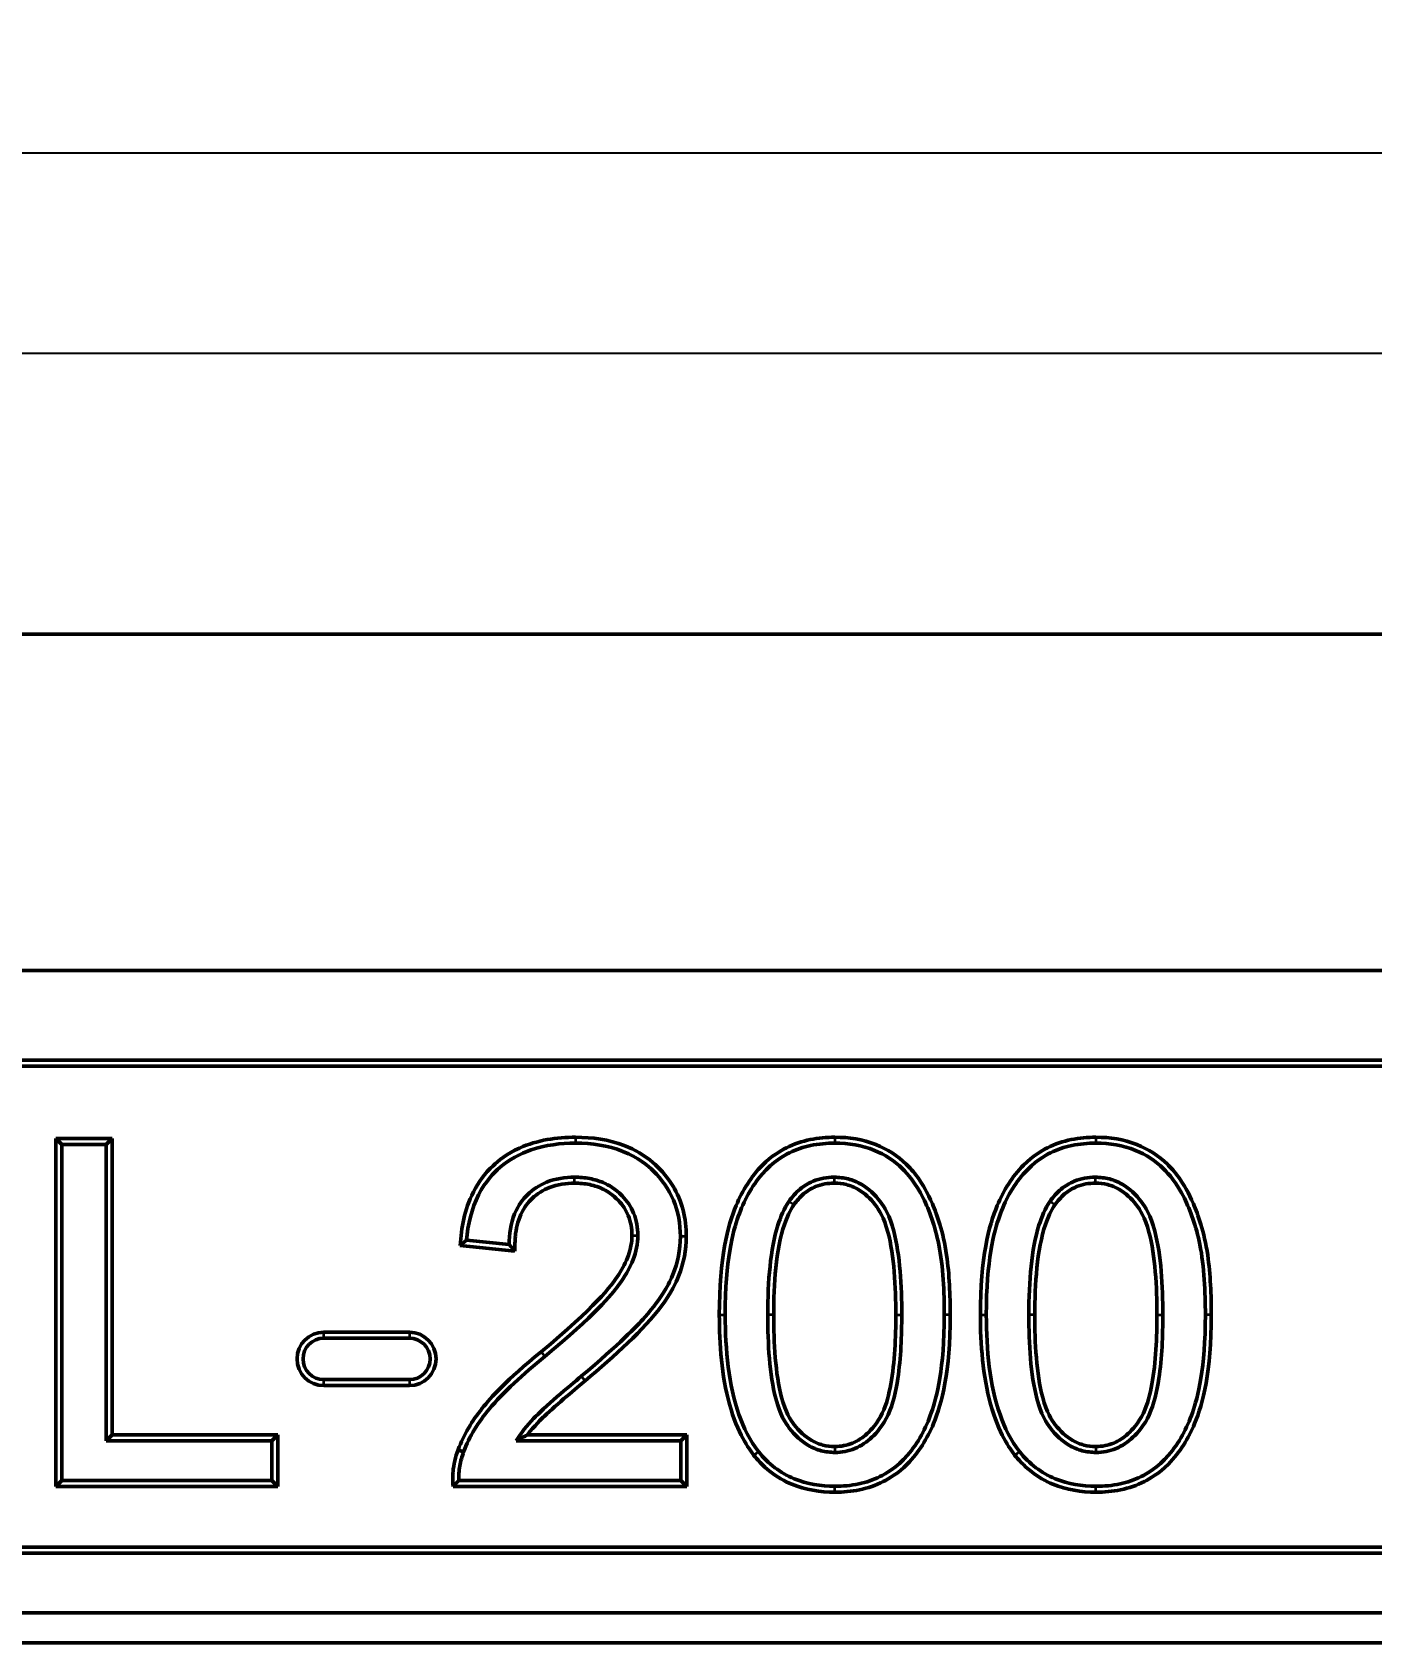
# Model space of a CAD drawing. Header units: millimetres. Extents: x 0 to 3089, y -40 to 1485.
# Drawn here: x 1481.8 to 1601.3, y 968.7 to 1112.4 of the extents above; entities that cross this region are included whole.
import ezdxf

# ---------------------------------------------------------------- set-up
doc = ezdxf.new("R2010")
doc.units = ezdxf.units.MM
doc.header["$LTSCALE"] = 2.5
for name, color, linetype, lineweight in [('Bemaßung (ISO)', 7, 'Continuous', 25), ('Sichtbar (ISO)', 7, 'Continuous', 50), ('Sichtbar schmal (ISO)', 7, 'Continuous', 35)]:
    doc.layers.add(name, color=color, linetype=linetype, lineweight=lineweight)
doc.styles.add('TXT 3_5', font='isocpeur.ttf')
doc.dimstyles.new('Anrin Standard (DIN)', dxfattribs={"dimscale": 2.5, "dimtxt": 3.5, "dimasz": 2.5, "dimexe": 2, "dimexo": 0, "dimgap": 0.8, "dimtad": 1, "dimrnd": 1e-08, "dimtxsty": 'TXT 3_5', "dimcen": 0.09, "dimdle": 10, "dimclrd": 256, "dimclre": 256, "dimadec": 0, "dimazin": 2, "dimtfac": 0.714286, "dimtmove": 0, "dimatfit": 3, "dimfxl": 1, "dimtolj": 1, "dimlwd": -1, "dimlwe": -1, "dimarcsym": 0})

# ---------------------------------------------------------------- blocks, each defined once
blk = doc.blocks.new('*D30')
at = {"layer": 'Bemaßung (ISO)', "transparency": 16777216}
for p, q in [((958.37, 1058.7), (958.37, 1088.76)), ((1958.37, 1058.7), (1958.37, 1088.76)), ((1952.12, 1083.76), (964.62, 1083.76))]:
    blk.add_line(p, q, dxfattribs=at)
for points in [[(964.62, 1084.81), (964.62, 1082.72), (958.37, 1083.76)], [(1952.12, 1084.81), (1952.12, 1082.72), (1958.37, 1083.76)]]:
    blk.add_solid(points, dxfattribs=at)
at = {"layer": 'Defpoints', "color": 0, "transparency": 16777216}
for p in [(958.37, 1083.76), (958.37, 1058.7), (1958.37, 1058.7)]:
    blk.add_point(p, dxfattribs=at)
at = {"layer": 'Bemaßung (ISO)', "color": 0, "transparency": 16777216, "insert": (1447.84, 1094.51), "char_height": 8.75, "attachment_point": 1, "style": 'TXT 3_5'}
blk.add_mtext('\\A1;1000', dxfattribs=at)
blk = doc.blocks.new('*D35')
at = {"layer": 'Bemaßung (ISO)', "transparency": 16777216}
for p, q in [((950.37, 1008.7), (950.37, 1106.66)), ((1958.37, 1053.7), (1958.37, 1106.66)), ((956.62, 1101.66), (1952.12, 1101.66))]:
    blk.add_line(p, q, dxfattribs=at)
for points in [[(956.62, 1102.7), (956.62, 1100.62), (950.37, 1101.66)], [(1952.12, 1102.7), (1952.12, 1100.62), (1958.37, 1101.66)]]:
    blk.add_solid(points, dxfattribs=at)
at = {"layer": 'Defpoints', "color": 0, "transparency": 16777216}
for p in [(1958.37, 1101.66), (1958.37, 1053.7), (950.37, 1008.7)]:
    blk.add_point(p, dxfattribs=at)
at = {"layer": 'Bemaßung (ISO)', "color": 0, "transparency": 16777216, "insert": (1444.99, 1112.41), "char_height": 8.75, "attachment_point": 1, "style": 'TXT 3_5'}
blk.add_mtext('\\A1;1008', dxfattribs=at)

msp = doc.modelspace()

# ---------------------------------------------------------------- linework, layer by layer
at = {"layer": 'Sichtbar (ISO)'}
for p, q in [((1958.367, 1058.703), (958.367, 1058.703)), ((1008.367, 1028.703), (1908.367, 1028.703)), ((1205.367, 1020.703), (1711.367, 1020.703)), ((1710.838, 1020.174), (1205.896, 1020.174)), ((1483.867, 1013.706), (1488.903, 1013.706)), ((1483.867, 1013.706), (1484.396, 1013.177)), ((1483.867, 982.648), (1483.867, 1013.706)), ((1488.903, 1013.706), (1488.374, 1013.177)), ((1488.903, 1013.706), (1488.903, 987.25)), ((1488.374, 1013.177), (1484.396, 1013.177)), ((1484.396, 1013.177), (1484.396, 983.177)), ((1488.374, 986.721), (1488.374, 1013.177)), ((1519.949, 1004.153), (1520.524, 1004.625)), ((1524.844, 1003.651), (1519.949, 1004.153)), ((1520.524, 1004.625), (1524.32, 1004.237)), ((1524.844, 1003.651), (1524.32, 1004.237)), ((1507.788, 996.42), (1515.425, 996.42)), ((1515.425, 995.891), (1507.788, 995.891)), ((1507.788, 992.186), (1515.425, 992.186)), ((1515.425, 991.657), (1507.788, 991.657)), ((1488.903, 987.25), (1488.374, 986.721)), ((1503.146, 986.721), (1488.374, 986.721)), ((1488.903, 987.25), (1503.675, 987.25)), ((1503.675, 987.25), (1503.146, 986.721)), ((1503.146, 983.177), (1503.146, 986.721)), ((1503.675, 987.25), (1503.675, 982.648)), ((1539.663, 986.721), (1524.96, 986.721)), ((1525.96, 987.25), (1540.191, 987.25)), ((1540.191, 987.25), (1539.663, 986.721)), ((1539.663, 983.177), (1539.663, 986.721)), ((1540.191, 987.25), (1540.191, 982.648)), ((1483.867, 982.648), (1484.396, 983.177)), ((1484.396, 983.177), (1503.146, 983.177)), ((1503.675, 982.648), (1503.146, 983.177)), ((1519.838, 983.177), (1519.327, 982.648)), ((1519.838, 983.177), (1539.663, 983.177)), ((1540.191, 982.648), (1539.663, 983.177)), ((1503.675, 982.648), (1483.867, 982.648)), ((1540.191, 982.648), (1519.327, 982.648)), ((1711.367, 976.703), (1205.367, 976.703)), ((1205.896, 977.232), (1710.838, 977.232)), ((1905.687, 971.383), (1011.046, 971.383)), ((1908.367, 968.703), (1008.367, 968.703))]:
    msp.add_line(p, q, dxfattribs=at)
for centre, radius, start, end in [((1507.788, 994.039), 2.381, 90, 270), ((1515.425, 994.039), 2.381, 270, 90), ((1507.788, 994.039), 1.852, 90, 270), ((1515.425, 994.039), 1.852, 270, 90)]:
    msp.add_arc(centre, radius, start, end, dxfattribs=at)
for points, knots in [([(1519.949, 1004.153), (1520.101, 1005.803), (1520.298, 1007.274), (1521.595, 1009.825), (1522.173, 1010.608), (1523.356, 1011.716), (1524.117, 1012.338), (1526.052, 1013.211), (1526.878, 1013.453), (1528.562, 1013.757), (1529.415, 1013.821), (1530.265, 1013.821)], [0.0736761, 0.0736761, 0.0736761, 0.0736761, 0.5883979, 0.5883979, 0.8588527, 0.8588527, 1.0333303, 1.0333303, 1.152324, 1.152324, 1.2697315, 1.2697315, 1.2697315, 1.2697315]), ([(1530.265, 1013.821), (1531.744, 1013.821), (1533.23, 1013.617), (1535.549, 1012.719), (1536.406, 1012.214), (1537.652, 1011.137), (1538.343, 1010.448), (1539.345, 1008.812), (1539.655, 1008.082), (1540.057, 1006.542), (1540.146, 1005.759), (1540.146, 1004.968)], [0, 0, 0, 0, 0.4438296, 0.4438296, 0.7460072, 0.7460072, 0.9377774, 0.9377774, 1.0753086, 1.0753086, 1.2109758, 1.2109758, 1.2109758, 1.2109758]), ([(1543.089, 997.971), (1543.089, 1003.103), (1543.845, 1005.932), (1545.155, 1009.063), (1545.914, 1010.305), (1547.775, 1012.165), (1548.554, 1012.626), (1549.751, 1013.223), (1550.461, 1013.458), (1551.924, 1013.757), (1552.664, 1013.821), (1553.405, 1013.821)], [0, 0, 0, 0, 1.5394735, 1.5394735, 2.6925347, 2.6925347, 3.6275085, 3.6275085, 4.8279453, 4.8279453, 6.0099188, 6.0099188, 6.0099188, 6.0099188]), ([(1553.405, 1013.821), (1554.658, 1013.821), (1555.895, 1013.631), (1558.075, 1012.764), (1558.995, 1012.169), (1560.317, 1010.889), (1561.259, 1009.841), (1562.492, 1006.975), (1563.076, 1005.379), (1563.623, 1001.584), (1563.698, 999.696), (1563.698, 997.971)], [0, 0, 0, 0, 0.3759268, 0.3759268, 0.7041523, 0.7041523, 0.9282226, 0.9282226, 1.0306169, 1.0306169, 1.1148894, 1.1148894, 1.1148894, 1.1148894]), ([(1566.39, 997.971), (1566.39, 1003.103), (1567.146, 1005.932), (1568.455, 1009.063), (1569.214, 1010.305), (1571.075, 1012.165), (1571.854, 1012.626), (1573.051, 1013.223), (1573.762, 1013.458), (1575.224, 1013.757), (1575.965, 1013.821), (1576.705, 1013.821)], [0, 0, 0, 0, 1.5394735, 1.5394735, 2.6925347, 2.6925347, 3.6275085, 3.6275085, 4.8279453, 4.8279453, 6.0099188, 6.0099188, 6.0099188, 6.0099188]), ([(1576.705, 1013.821), (1577.958, 1013.821), (1579.195, 1013.631), (1581.376, 1012.764), (1582.295, 1012.169), (1583.617, 1010.889), (1584.559, 1009.841), (1585.793, 1006.975), (1586.376, 1005.379), (1586.923, 1001.584), (1586.998, 999.696), (1586.998, 997.971)], [0, 0, 0, 0, 0.3759268, 0.3759268, 0.7041523, 0.7041523, 0.9282226, 0.9282226, 1.0306169, 1.0306169, 1.1148894, 1.1148894, 1.1148894, 1.1148894]), ([(1530.265, 1013.292), (1528.922, 1013.292), (1527.565, 1013.128), (1525.275, 1012.346), (1524.346, 1011.837), (1522.942, 1010.641), (1522.211, 1009.874), (1520.975, 1007.432), (1520.653, 1006.03), (1520.524, 1004.625)], [-2.073326, -2.073326, -2.073326, -2.073326, -1.3779146, -1.3779146, -0.8208419, -0.8208419, -0.4230531, -0.4230531, 0, 0, 0, 0]), ([(1539.617, 1004.968), (1539.617, 1006.089), (1539.428, 1007.18), (1538.578, 1009.195), (1537.97, 1010.052), (1536.695, 1011.303), (1535.838, 1012.026), (1533.154, 1013.093), (1531.704, 1013.292), (1530.265, 1013.292)], [-2.183605, -2.183605, -2.183605, -2.183605, -1.5084925, -1.5084925, -0.8657542, -0.8657542, -0.4317216, -0.4317216, 0, 0, 0, 0]), ([(1553.405, 1013.292), (1552.679, 1013.292), (1551.952, 1013.228), (1550.589, 1012.94), (1549.958, 1012.73), (1548.846, 1012.184), (1547.894, 1011.645), (1545.955, 1009.437), (1545.271, 1008.123), (1544.304, 1005.384), (1543.618, 1002.835), (1543.618, 997.971)], [-8.0683889, -8.0683889, -8.0683889, -8.0683889, -6.1731693, -6.1731693, -4.4302421, -4.4302421, -2.9386373, -2.9386373, -1.4590471, -1.4590471, 0, 0, 0, 0]), ([(1563.169, 997.971), (1563.169, 999.961), (1563.068, 1002.281), (1562.353, 1005.886), (1561.821, 1007.31), (1560.602, 1009.756), (1559.902, 1010.551), (1558.711, 1011.713), (1557.868, 1012.266), (1555.815, 1013.106), (1554.617, 1013.292), (1553.405, 1013.292)], [-1.1909151, -1.1909151, -1.1909151, -1.1909151, -1.0113218, -1.0113218, -0.8613206, -0.8613206, -0.6654024, -0.6654024, -0.3636341, -0.3636341, 0, 0, 0, 0]), ([(1576.705, 1013.292), (1575.979, 1013.292), (1575.252, 1013.228), (1573.889, 1012.94), (1573.258, 1012.73), (1572.146, 1012.184), (1571.195, 1011.645), (1569.255, 1009.437), (1568.571, 1008.123), (1567.605, 1005.384), (1566.919, 1002.835), (1566.919, 997.971)], [-8.0683889, -8.0683889, -8.0683889, -8.0683889, -6.1731693, -6.1731693, -4.4302421, -4.4302421, -2.9386373, -2.9386373, -1.4590471, -1.4590471, 0, 0, 0, 0]), ([(1586.469, 997.971), (1586.469, 999.961), (1586.368, 1002.281), (1585.653, 1005.886), (1585.121, 1007.31), (1583.902, 1009.756), (1583.202, 1010.551), (1582.011, 1011.713), (1581.168, 1012.266), (1579.115, 1013.106), (1577.917, 1013.292), (1576.705, 1013.292)], [-1.1909151, -1.1909151, -1.1909151, -1.1909151, -1.0113218, -1.0113218, -0.8613206, -0.8613206, -0.6654024, -0.6654024, -0.3636341, -0.3636341, 0, 0, 0, 0]), ([(1524.32, 1004.237), (1524.327, 1005.172), (1524.466, 1006.115), (1525.161, 1007.789), (1525.608, 1008.33), (1526.457, 1009.17), (1527.025, 1009.544), (1528.462, 1010.125), (1529.316, 1010.25), (1530.173, 1010.25)], [-0.77588317, -0.77588317, -0.77588317, -0.77588317, -0.61531845, -0.61531845, -0.46500794, -0.46500794, -0.25709628, -0.25709628, 0, 0, 0, 0]), ([(1530.173, 1009.721), (1529.413, 1009.721), (1528.65, 1009.617), (1527.358, 1009.118), (1526.843, 1008.793), (1526.042, 1008.025), (1525.67, 1007.569), (1525.098, 1006.309), (1524.948, 1005.643), (1524.859, 1004.696), (1524.85, 1004.465), (1524.844, 1003.651)], [0, 0, 0, 0, 0.22807924, 0.22807924, 0.41493198, 0.41493198, 0.56046354, 0.56046354, 0.69995363, 0.69995363, 0.75638575, 0.75638575, 0.75638575, 0.75638575]), ([(1530.173, 1010.25), (1530.626, 1010.25), (1531.08, 1010.214), (1531.938, 1010.052), (1532.339, 1009.933), (1533.195, 1009.565), (1533.808, 1009.222), (1534.854, 1008.139), (1535.203, 1007.627), (1535.706, 1006.414), (1535.821, 1005.746), (1535.821, 1005.06)], [-1.1058034, -1.1058034, -1.1058034, -1.1058034, -0.8729231, -0.8729231, -0.6573221, -0.6573221, -0.394144, -0.394144, -0.2056934, -0.2056934, 0, 0, 0, 0]), ([(1535.292, 1005.06), (1535.292, 1005.67), (1535.193, 1006.265), (1534.754, 1007.334), (1534.455, 1007.78), (1533.573, 1008.717), (1533.074, 1009.008), (1532.383, 1009.359), (1531.96, 1009.501), (1531.078, 1009.683), (1530.625, 1009.721), (1530.173, 1009.721)], [0, 0, 0, 0, 0.1829492, 0.1829492, 0.3462294, 0.3462294, 0.5687453, 0.5687453, 0.8761961, 0.8761961, 1.1854392, 1.1854392, 1.1854392, 1.1854392]), ([(1549.312, 1008.101), (1549.594, 1008.502), (1549.919, 1008.871), (1550.648, 1009.479), (1551.035, 1009.717), (1552.065, 1010.143), (1552.704, 1010.25), (1553.359, 1010.25)], [-0.48130063, -0.48130063, -0.48130063, -0.48130063, -0.33415021, -0.33415021, -0.19640137, -0.19640137, 0, 0, 0, 0]), ([(1553.359, 1009.721), (1552.782, 1009.721), (1552.216, 1009.63), (1551.288, 1009.252), (1550.933, 1009.032), (1550.28, 1008.479), (1549.994, 1008.152), (1549.746, 1007.799)], [0, 0, 0, 0, 0.17322303, 0.17322303, 0.30003753, 0.30003753, 0.42961844, 0.42961844, 0.42961844, 0.42961844]), ([(1553.359, 1010.25), (1553.779, 1010.25), (1554.194, 1010.201), (1555, 1009.99), (1555.378, 1009.834), (1556.41, 1009.24), (1556.976, 1008.696), (1557.817, 1007.606), (1558.277, 1006.897), (1559.217, 1003.32), (1559.373, 1000.558), (1559.373, 997.971)], [-2.7554825, -2.7554825, -2.7554825, -2.7554825, -2.37925, -2.37925, -2.0097352, -2.0097352, -1.3119581, -1.3119581, -0.7758371, -0.7758371, 0, 0, 0, 0]), ([(1558.844, 997.971), (1558.844, 1000.438), (1558.7, 1003.251), (1557.775, 1006.693), (1557.359, 1007.337), (1556.574, 1008.344), (1556.059, 1008.837), (1555.128, 1009.364), (1554.794, 1009.5), (1554.087, 1009.68), (1553.725, 1009.721), (1553.359, 1009.721)], [0, 0, 0, 0, 0.7399066, 0.7399066, 1.2059207, 1.2059207, 1.7799595, 1.7799595, 2.0756404, 2.0756404, 2.3733584, 2.3733584, 2.3733584, 2.3733584]), ([(1572.612, 1008.101), (1572.894, 1008.502), (1573.219, 1008.871), (1573.949, 1009.479), (1574.336, 1009.717), (1575.365, 1010.143), (1576.005, 1010.25), (1576.659, 1010.25)], [-0.48130063, -0.48130063, -0.48130063, -0.48130063, -0.33415021, -0.33415021, -0.19640137, -0.19640137, 0, 0, 0, 0]), ([(1576.659, 1009.721), (1576.082, 1009.721), (1575.516, 1009.63), (1574.589, 1009.252), (1574.233, 1009.032), (1573.58, 1008.479), (1573.295, 1008.152), (1573.046, 1007.799)], [0, 0, 0, 0, 0.17322303, 0.17322303, 0.30003753, 0.30003753, 0.42961844, 0.42961844, 0.42961844, 0.42961844]), ([(1576.659, 1010.25), (1577.08, 1010.25), (1577.494, 1010.201), (1578.3, 1009.99), (1578.678, 1009.834), (1579.711, 1009.24), (1580.276, 1008.696), (1581.117, 1007.606), (1581.577, 1006.897), (1582.518, 1003.32), (1582.673, 1000.558), (1582.673, 997.971)], [-2.7554825, -2.7554825, -2.7554825, -2.7554825, -2.37925, -2.37925, -2.0097352, -2.0097352, -1.3119581, -1.3119581, -0.7758371, -0.7758371, 0, 0, 0, 0]), ([(1582.144, 997.971), (1582.144, 1000.438), (1582.001, 1003.251), (1581.076, 1006.693), (1580.66, 1007.337), (1579.874, 1008.344), (1579.359, 1008.837), (1578.428, 1009.364), (1578.095, 1009.5), (1577.387, 1009.68), (1577.026, 1009.721), (1576.659, 1009.721)], [0, 0, 0, 0, 0.7399066, 0.7399066, 1.2059207, 1.2059207, 1.7799595, 1.7799595, 2.0756404, 2.0756404, 2.3733584, 2.3733584, 2.3733584, 2.3733584]), ([(1547.414, 997.971), (1547.414, 1000.983), (1547.649, 1003.823), (1548.552, 1006.701), (1548.87, 1007.462), (1549.312, 1008.101)], [-0.90637974, -0.90637974, -0.90637974, -0.90637974, -0.23327856, -0.23327856, 0, 0, 0, 0]), ([(1549.746, 1007.799), (1549.382, 1007.273), (1549.11, 1006.652), (1548.134, 1003.778), (1547.943, 1000.671), (1547.943, 997.971)], [0.0001852, 0.0001852, 0.0001852, 0.0001852, 0.19202784, 0.19202784, 0.91138941, 0.91138941, 0.91138941, 0.91138941]), ([(1570.714, 997.971), (1570.714, 1000.983), (1570.95, 1003.823), (1571.852, 1006.701), (1572.17, 1007.462), (1572.612, 1008.101)], [-0.90637974, -0.90637974, -0.90637974, -0.90637974, -0.23327856, -0.23327856, 0, 0, 0, 0]), ([(1573.046, 1007.799), (1572.683, 1007.273), (1572.41, 1006.652), (1571.434, 1003.778), (1571.243, 1000.671), (1571.243, 997.971)], [0.0001852, 0.0001852, 0.0001852, 0.0001852, 0.19202784, 0.19202784, 0.91138941, 0.91138941, 0.91138941, 0.91138941]), ([(1527.185, 994.676), (1531.985, 998.643), (1533.446, 1000.52), (1534.463, 1002.117), (1534.76, 1002.687), (1535.172, 1003.855), (1535.292, 1004.451), (1535.292, 1005.06)], [0.0001172, 0.0001172, 0.0001172, 0.0001172, 1.8684972, 1.8684972, 2.8014962, 2.8014962, 3.701307, 3.701307, 3.701307, 3.701307]), ([(1535.821, 1005.06), (1535.821, 1004.316), (1535.66, 1003.592), (1535.079, 1002.089), (1534.62, 1001.323), (1533.474, 999.765), (1531.991, 997.961), (1527.521, 994.267)], [-4.3668512, -4.3668512, -4.3668512, -4.3668512, -3.1551663, -3.1551663, -1.7396063, -1.7396063, 0, 0, 0, 0]), ([(1530.768, 992.484), (1534.213, 995.411), (1535.673, 996.908), (1538.029, 999.548), (1538.646, 1000.831), (1539.383, 1002.653), (1539.617, 1003.789), (1539.617, 1004.968)], [-0.70320538, -0.70320538, -0.70320538, -0.70320538, -0.58953597, -0.58953597, -0.35397334, -0.35397334, 0, 0, 0, 0]), ([(1540.146, 1004.968), (1540.146, 1003.745), (1539.908, 1002.563), (1539.226, 1000.842), (1538.804, 999.93), (1536.373, 996.661), (1533.766, 994.337), (1531.108, 992.079)], [0, 0, 0, 0, 0.36713759, 0.36713759, 0.555278, 0.555278, 0.879113, 0.879113, 0.879113, 0.879113]), ([(1546.177, 985.432), (1545.708, 986.028), (1544.723, 987.373), (1543.3, 992.519), (1543.089, 995.361), (1543.089, 997.971)], [0.0110257, 0.0110257, 0.0110257, 0.0110257, 0.20781154, 0.20781154, 0.39747492, 0.39747492, 0.39747492, 0.39747492]), ([(1543.618, 997.971), (1543.618, 994.834), (1543.925, 991.682), (1545.256, 987.884), (1545.818, 986.742), (1546.591, 985.761)], [-1.2079863, -1.2079863, -1.2079863, -1.2079863, -0.3747926, -0.3747926, 0, 0, 0, 0]), ([(1553.405, 985.693), (1552.99, 985.693), (1552.581, 985.741), (1551.785, 985.95), (1551.411, 986.105), (1550.381, 986.698), (1549.814, 987.243), (1548.97, 988.337), (1548.51, 989.046), (1547.57, 992.623), (1547.414, 995.385), (1547.414, 997.971)], [-2.7383409, -2.7383409, -2.7383409, -2.7383409, -2.3693336, -2.3693336, -2.0061266, -2.0061266, -1.3118678, -1.3118678, -0.7758371, -0.7758371, 0, 0, 0, 0]), ([(1547.943, 997.971), (1547.943, 995.506), (1548.087, 992.695), (1549.011, 989.248), (1549.428, 988.608), (1550.204, 987.607), (1550.722, 987.108), (1551.652, 986.579), (1551.983, 986.443), (1552.684, 986.263), (1553.042, 986.221), (1553.405, 986.221)], [0, 0, 0, 0, 0.7396331, 0.7396331, 1.2071998, 1.2071998, 1.8012204, 1.8012204, 2.1029573, 2.1029573, 2.4065294, 2.4065294, 2.4065294, 2.4065294]), ([(1553.405, 986.221), (1553.953, 986.221), (1554.482, 986.319), (1555.472, 986.731), (1555.902, 987.022), (1556.612, 987.673), (1557.24, 988.333), (1558.003, 989.978), (1558.24, 990.923), (1558.752, 993.718), (1558.844, 996.008), (1558.844, 997.971)], [0, 0, 0, 0, 0.16452639, 0.16452639, 0.32128352, 0.32128352, 0.45356277, 0.45356277, 0.57545035, 0.57545035, 0.85214094, 0.85214094, 0.85214094, 0.85214094]), ([(1559.373, 997.971), (1559.373, 996.147), (1559.294, 994.107), (1558.845, 991.147), (1558.578, 989.998), (1557.743, 988.125), (1557.108, 987.422), (1556.263, 986.624), (1555.761, 986.279), (1554.623, 985.804), (1554.025, 985.693), (1553.405, 985.693)], [-0.96068224, -0.96068224, -0.96068224, -0.96068224, -0.70003433, -0.70003433, -0.53457363, -0.53457363, -0.36994708, -0.36994708, -0.18595125, -0.18595125, 0, 0, 0, 0]), ([(1553.405, 982.674), (1554.125, 982.674), (1554.846, 982.738), (1556.202, 983.027), (1556.83, 983.237), (1557.935, 983.781), (1558.901, 984.327), (1560.848, 986.548), (1561.528, 987.856), (1562.501, 990.631), (1563.169, 993.189), (1563.169, 997.971)], [-7.83019, -7.83019, -7.83019, -7.83019, -5.9907273, -5.9907273, -4.2917284, -4.2917284, -2.8465821, -2.8465821, -1.4346648, -1.4346648, 0, 0, 0, 0]), ([(1563.698, 997.971), (1563.698, 992.879), (1562.948, 990.051), (1561.651, 986.926), (1560.893, 985.684), (1559.022, 983.809), (1558.234, 983.344), (1557.053, 982.75), (1556.344, 982.512), (1554.884, 982.21), (1554.145, 982.145), (1553.405, 982.145)], [0, 0, 0, 0, 1.5276633, 1.5276633, 2.6797307, 2.6797307, 3.6257244, 3.6257244, 4.8696108, 4.8696108, 6.0944105, 6.0944105, 6.0944105, 6.0944105]), ([(1569.477, 985.432), (1569.008, 986.028), (1568.023, 987.373), (1566.601, 992.519), (1566.39, 995.361), (1566.39, 997.971)], [0.0110257, 0.0110257, 0.0110257, 0.0110257, 0.20781154, 0.20781154, 0.39747492, 0.39747492, 0.39747492, 0.39747492]), ([(1566.919, 997.971), (1566.919, 994.834), (1567.225, 991.682), (1568.556, 987.884), (1569.118, 986.742), (1569.891, 985.761)], [-1.2079863, -1.2079863, -1.2079863, -1.2079863, -0.3747926, -0.3747926, 0, 0, 0, 0]), ([(1576.705, 985.693), (1576.29, 985.693), (1575.881, 985.741), (1575.085, 985.95), (1574.711, 986.105), (1573.681, 986.698), (1573.115, 987.243), (1572.271, 988.337), (1571.811, 989.046), (1570.87, 992.623), (1570.714, 995.385), (1570.714, 997.971)], [-2.7383409, -2.7383409, -2.7383409, -2.7383409, -2.3693336, -2.3693336, -2.0061266, -2.0061266, -1.3118678, -1.3118678, -0.7758371, -0.7758371, 0, 0, 0, 0]), ([(1571.243, 997.971), (1571.243, 995.506), (1571.387, 992.695), (1572.312, 989.248), (1572.728, 988.608), (1573.505, 987.607), (1574.022, 987.108), (1574.953, 986.579), (1575.283, 986.443), (1575.984, 986.263), (1576.342, 986.221), (1576.705, 986.221)], [0, 0, 0, 0, 0.7396331, 0.7396331, 1.2071998, 1.2071998, 1.8012204, 1.8012204, 2.1029573, 2.1029573, 2.4065294, 2.4065294, 2.4065294, 2.4065294]), ([(1576.705, 986.221), (1577.254, 986.221), (1577.783, 986.319), (1578.772, 986.731), (1579.202, 987.022), (1579.913, 987.673), (1580.54, 988.333), (1581.304, 989.978), (1581.54, 990.923), (1582.052, 993.718), (1582.144, 996.008), (1582.144, 997.971)], [0, 0, 0, 0, 0.16452639, 0.16452639, 0.32128352, 0.32128352, 0.45356277, 0.45356277, 0.57545035, 0.57545035, 0.85214094, 0.85214094, 0.85214094, 0.85214094]), ([(1582.673, 997.971), (1582.673, 996.147), (1582.594, 994.107), (1582.145, 991.147), (1581.879, 989.998), (1581.043, 988.125), (1580.409, 987.422), (1579.563, 986.624), (1579.062, 986.279), (1577.924, 985.804), (1577.325, 985.693), (1576.705, 985.693)], [-0.96068224, -0.96068224, -0.96068224, -0.96068224, -0.70003433, -0.70003433, -0.53457363, -0.53457363, -0.36994708, -0.36994708, -0.18595125, -0.18595125, 0, 0, 0, 0]), ([(1576.705, 982.674), (1577.426, 982.674), (1578.147, 982.738), (1579.502, 983.027), (1580.13, 983.237), (1581.235, 983.781), (1582.201, 984.327), (1584.148, 986.548), (1584.828, 987.856), (1585.801, 990.631), (1586.469, 993.189), (1586.469, 997.971)], [-7.83019, -7.83019, -7.83019, -7.83019, -5.9907273, -5.9907273, -4.2917284, -4.2917284, -2.8465821, -2.8465821, -1.4346648, -1.4346648, 0, 0, 0, 0]), ([(1586.998, 997.971), (1586.998, 992.879), (1586.249, 990.051), (1584.951, 986.926), (1584.193, 985.684), (1582.323, 983.809), (1581.534, 983.344), (1580.353, 982.75), (1579.644, 982.512), (1578.184, 982.21), (1577.445, 982.145), (1576.705, 982.145)], [0, 0, 0, 0, 1.5276633, 1.5276633, 2.6797307, 2.6797307, 3.6257244, 3.6257244, 4.8696108, 4.8696108, 6.0944105, 6.0944105, 6.0944105, 6.0944105]), ([(1519.778, 985.926), (1520.278, 987.273), (1521.032, 988.507), (1522.681, 990.571), (1524.102, 992.152), (1527.185, 994.676)], [0.00041556, 0.00041556, 0.00041556, 0.00041556, 0.43149566, 0.43149566, 0.79291118, 0.79291118, 0.79291118, 0.79291118]), ([(1527.521, 994.267), (1525.586, 992.683), (1523.8, 991.06), (1521.595, 988.406), (1520.79, 987.135), (1520.272, 985.738)], [-1.0355941, -1.0355941, -1.0355941, -1.0355941, -0.4467707, -0.4467707, 0, 0, 0, 0]), ([(1524.96, 986.721), (1525.401, 987.44), (1525.936, 988.109), (1527.399, 989.66), (1529.777, 991.657), (1530.768, 992.484)], [-0.64009488, -0.64009488, -0.64009488, -0.64009488, -0.38694317, -0.38694317, 0, 0, 0, 0]), ([(1531.108, 992.079), (1530.411, 991.497), (1528.598, 989.981), (1527.208, 988.676), (1526.581, 988.076), (1525.96, 987.25)], [0.00591837, 0.00591837, 0.00591837, 0.00591837, 0.25771638, 0.25771638, 0.32088189, 0.32088189, 0.32088189, 0.32088189]), ([(1524.96, 986.721), (1525.213, 986.863), (1525.477, 987.004), (1525.821, 987.18), (1525.89, 987.215), (1525.96, 987.25)], [-0.48259496, -0.48259496, -0.48259496, -0.48259496, -0.2260713, -0.2260713, -0.16184215, -0.16184215, -0.16184215, -0.16184215]), ([(1519.327, 982.648), (1519.301, 983.381), (1519.301, 983.633), (1519.377, 984.626), (1519.53, 985.287), (1519.778, 985.926)], [0.07666225, 0.07666225, 0.07666225, 0.07666225, 0.38004311, 0.38004311, 1.04859211, 1.04859211, 1.04859211, 1.04859211]), ([(1520.272, 985.738), (1520.149, 985.785), (1520.025, 985.832), (1519.86, 985.895), (1519.819, 985.91), (1519.778, 985.926)], [0, 0, 0, 0, 0.2283479, 0.2283479, 0.3044782, 0.3044782, 0.3044782, 0.3044782]), ([(1520.272, 985.738), (1520.114, 985.331), (1519.997, 984.912), (1519.85, 984.049), (1519.823, 983.615), (1519.838, 983.177)], [-0.26243528, -0.26243528, -0.26243528, -0.26243528, -0.13127047, -0.13127047, 0, 0, 0, 0]), ([(1553.405, 982.145), (1552.087, 982.145), (1550.786, 982.349), (1548.888, 983.134), (1548.255, 983.5), (1546.911, 984.54), (1546.416, 985.133), (1546.177, 985.432)], [0, 0, 0, 0, 0.39532904, 0.39532904, 0.61652046, 0.61652046, 0.90527065, 0.90527065, 0.90527065, 0.90527065]), ([(1546.591, 985.761), (1547.018, 985.227), (1547.5, 984.746), (1548.576, 983.927), (1549.15, 983.598), (1550.921, 982.865), (1552.156, 982.674), (1553.405, 982.674)], [-0.77990255, -0.77990255, -0.77990255, -0.77990255, -0.57472898, -0.57472898, -0.37458162, -0.37458162, 0, 0, 0, 0]), ([(1576.705, 982.145), (1575.387, 982.145), (1574.086, 982.349), (1572.188, 983.134), (1571.555, 983.5), (1570.211, 984.54), (1569.716, 985.133), (1569.477, 985.432)], [0, 0, 0, 0, 0.39532904, 0.39532904, 0.61652046, 0.61652046, 0.90527065, 0.90527065, 0.90527065, 0.90527065]), ([(1569.891, 985.761), (1570.319, 985.227), (1570.801, 984.746), (1571.876, 983.927), (1572.45, 983.598), (1574.221, 982.865), (1575.457, 982.674), (1576.705, 982.674)], [-0.77990255, -0.77990255, -0.77990255, -0.77990255, -0.57472898, -0.57472898, -0.37458162, -0.37458162, 0, 0, 0, 0])]:
    msp.add_open_spline(points, degree=3, knots=knots, dxfattribs=at)
at = {"layer": 'Sichtbar schmal (ISO)'}
for p, q in [((1530.265, 1013.821), (1530.265, 1013.292)), ((1553.405, 1013.821), (1553.405, 1013.292)), ((1576.705, 1013.821), (1576.705, 1013.292)), ((1530.173, 1009.721), (1530.173, 1010.25)), ((1553.359, 1009.721), (1553.359, 1010.25)), ((1576.659, 1009.721), (1576.659, 1010.25)), ((1535.292, 1005.06), (1535.821, 1005.06)), ((1540.146, 1004.968), (1539.617, 1004.968)), ((1543.089, 997.971), (1543.618, 997.971)), ((1547.943, 997.971), (1547.414, 997.971)), ((1558.844, 997.971), (1559.373, 997.971)), ((1563.698, 997.971), (1563.169, 997.971)), ((1566.39, 997.971), (1566.919, 997.971)), ((1571.243, 997.971), (1570.714, 997.971)), ((1582.144, 997.971), (1582.673, 997.971)), ((1586.998, 997.971), (1586.469, 997.971)), ((1507.788, 995.891), (1507.788, 996.42)), ((1515.425, 996.42), (1515.425, 995.891)), ((1507.788, 991.657), (1507.788, 992.186)), ((1515.425, 992.186), (1515.425, 991.657)), ((1531.108, 992.079), (1530.768, 992.484)), ((1553.405, 986.221), (1553.405, 985.693)), ((1576.705, 986.221), (1576.705, 985.693)), ((1546.177, 985.432), (1546.591, 985.761)), ((1569.477, 985.432), (1569.891, 985.761)), ((1553.405, 982.145), (1553.405, 982.674)), ((1576.705, 982.145), (1576.705, 982.674))]:
    msp.add_line(p, q, dxfattribs=at)
for points, knots in [([(1549.312, 1008.101), (1549.42, 1008.026), (1549.529, 1007.95), (1549.674, 1007.849), (1549.71, 1007.824), (1549.746, 1007.799)], [-0.45641835, -0.45641835, -0.45641835, -0.45641835, -0.22817313, -0.22817313, -0.15208864, -0.15208864, -0.15208864, -0.15208864]), ([(1572.612, 1008.101), (1572.721, 1008.026), (1572.829, 1007.95), (1572.974, 1007.849), (1573.01, 1007.824), (1573.046, 1007.799)], [-0.45641818, -0.45641818, -0.45641818, -0.45641818, -0.22817305, -0.22817305, -0.15208862, -0.15208862, -0.15208862, -0.15208862]), ([(1527.521, 994.267), (1527.437, 994.369), (1527.353, 994.471), (1527.241, 994.608), (1527.213, 994.642), (1527.185, 994.676)], [0, 0, 0, 0, 0.228471, 0.228471, 0.30462801, 0.30462801, 0.30462801, 0.30462801])]:
    msp.add_open_spline(points, degree=3, knots=knots, dxfattribs=at)

# ---------------------------------------------------------------- dimensions: what is measured, and where the dimension line sits
at = {"layer": 'Bemaßung (ISO)'}
dim = msp.add_linear_dim(base=(1958.367, 1101.658), p1=(950.367, 1008.703), p2=(1958.367, 1053.703), dimstyle='Anrin Standard (DIN)', override={"dimgap": 0.8, "dimdec": 2, "dimtol": 0, "dimlim": 0, "dimtp": 0, "dimtm": 0, "dimtdec": 2, "dimtofl": 0, "dimatfit": 1}, dxfattribs=at)
dim.commit()
dim.dimension.update_dxf_attribs({"geometry": '*D35', "text_midpoint": (1455.492, 1101.658), "dimtype": 160})
dim = msp.add_linear_dim(base=(958.367, 1083.764), p1=(1958.367, 1058.703), p2=(958.367, 1058.703), angle=180, dimstyle='Anrin Standard (DIN)', override={"dimgap": 0.8, "dimdec": 2, "dimtol": 0, "dimlim": 0, "dimtp": 0, "dimtm": 0, "dimtdec": 2, "dimtofl": 0, "dimatfit": 1}, dxfattribs=at)
dim.commit()
dim.dimension.update_dxf_attribs({"geometry": '*D30', "text_midpoint": (1458.342, 1083.764), "dimtype": 160})

doc.saveas('drawing.dxf')
